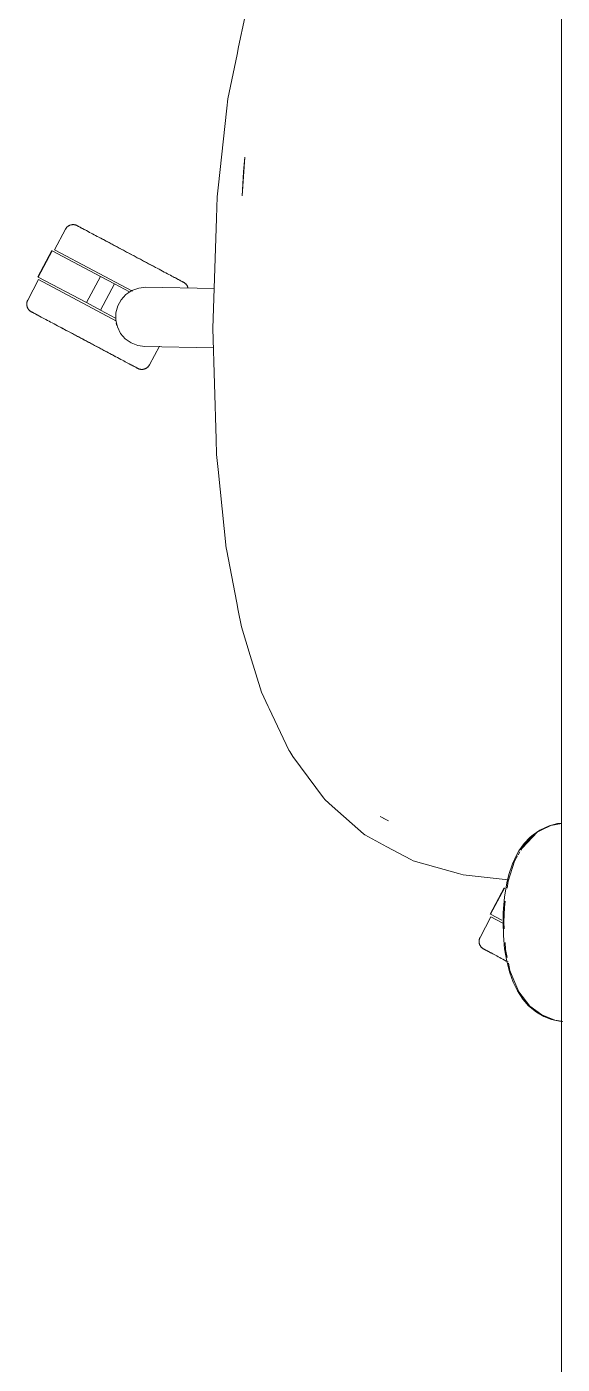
# Model space of a CAD drawing. Header units: millimetres. Extents: x 155927 to 317870, y -36033 to 97293.
# Drawn here: x 165445 to 165697, y 9941 to 10572 of the extents above; entities that cross this region are included whole.
import ezdxf

# ---------------------------------------------------------------- set-up
doc = ezdxf.new("R2010")
doc.units = ezdxf.units.MM
doc.header["$MEASUREMENT"] = 0
doc.layers.add('G-IMPT', color=8, linetype='CONTINUOUS', lineweight=9)
doc.layers.add('I-FURN', color=8, linetype='CONTINUOUS', lineweight=9)

msp = doc.modelspace()

# ---------------------------------------------------------------- linework, layer by layer
at = {"layer": 'G-IMPT'}
for p, q in [((165544.53, 10562.12), (165547.4, 10575.94)), ((165543.77, 10558.44), (165544.53, 10562.12)), ((165543.77, 10558.44), (165539.42, 10537.49)), ((165539.42, 10537.49), (165538.93, 10533.08)), ((165534.8, 10495.63), (165538.93, 10533.08)), ((165546.2, 10491.79), (165547.45, 10510.07)), ((165547.45, 10510.07), (165546.84, 10503.13)), ((165546.2, 10491.79), (165546.84, 10503.13)), ((165534.8, 10495.63), (165534.32, 10491.26)), ((165534, 10481.32), (165534.32, 10491.26)), ((165534, 10481.32), (165532.29, 10429.14)), ((165532.29, 10429.14), (165533.91, 10376.97)), ((165533.91, 10376.97), (165534.13, 10369.71)), ((165534.87, 10362.65), (165534.13, 10369.71)), ((165538.69, 10325.65), (165534.87, 10362.65)), ((165538.69, 10325.65), (165538.78, 10325.19)), ((165543.64, 10299.81), (165538.78, 10325.19)), ((165543.64, 10299.81), (165544.35, 10296.15)), ((165545.81, 10288.55), (165544.35, 10296.15)), ((165550, 10274.94), (165545.81, 10288.55)), ((165555.32, 10257.67), (165550, 10274.94)), ((165555.32, 10257.67), (165558.51, 10250.9)), ((165558.94, 10249.98), (165558.51, 10250.9)), ((165568.21, 10230.34), (165558.94, 10249.98)), ((165568.21, 10230.34), (165568.63, 10229.63)), ((165569.57, 10228.06), (165568.63, 10229.63)), ((165570.03, 10227.29), (165569.57, 10228.06)), ((165570.03, 10227.29), (165584.6, 10207.79)), ((165584.6, 10207.79), (165585.33, 10206.82)), ((165588.59, 10203.95), (165585.33, 10206.82)), ((165588.59, 10203.95), (165603.37, 10190.93)), ((165611.34, 10198.96), (165615.23, 10197)), ((165611.34, 10198.96), (165613.64, 10197.78)), ((165613.64, 10197.78), (165615.23, 10197)), ((165694.9, 10195.67), (165690.95, 10194.6)), ((165691.79, 10194.8), (165696.83, 10195.74)), ((165696.83, 10195.91), (165694.9, 10195.67)), ((165603.37, 10190.93), (165604.04, 10190.35)), ((165614.47, 10184.76), (165604.04, 10190.35)), ((165678.39, 10184.2), (165685.29, 10191.59)), ((165682.08, 10189.28), (165679.21, 10186.23)), ((165679.58, 10186.29), (165685.29, 10191.59)), ((165679.8, 10185.82), (165682.88, 10189.36)), ((165682.08, 10189.28), (165683.4, 10190.41)), ((165685.29, 10191.59), (165682.88, 10189.36)), ((165686.62, 10192.62), (165683.4, 10190.41)), ((165687.53, 10192.7), (165685.29, 10191.59)), ((165686.62, 10192.62), (165690.95, 10194.6)), ((165687.53, 10192.7), (165691.79, 10194.8)), ((165625.71, 10178.75), (165614.47, 10184.76)), ((165675.96, 10181.4), (165676.77, 10182.78)), ((165676.37, 10180.91), (165677.23, 10182.35)), ((165679.21, 10186.23), (165676.77, 10182.78)), ((165677.7, 10183.13), (165679.58, 10186.29)), ((165678.39, 10184.2), (165679.67, 10185.67)), ((165626.82, 10178.16), (165625.71, 10178.75)), ((165648.17, 10172.15), (165626.82, 10178.16)), ((165671.59, 10168.59), (165674.62, 10177.99)), ((165672.02, 10171.68), (165673.76, 10176.77)), ((165673.76, 10176.77), (165675.96, 10181.4)), ((165674.62, 10177.99), (165676.09, 10180.44)), ((165648.17, 10172.15), (165650.43, 10171.51)), ((165671.71, 10169.1), (165650.43, 10171.51)), ((165672.02, 10171.68), (165671.04, 10167.75)), ((165671.04, 10167.75), (165669.92, 10160.99)), ((165671.13, 10165.3), (165671.59, 10168.59)), ((165669.35, 10153.68), (165669.92, 10160.99)), ((165669.86, 10156.33), (165670.26, 10159.12)), ((165669.35, 10153.68), (165669.26, 10149.17)), ((165669.86, 10156.33), (165669.63, 10149.17)), ((165669.26, 10149.17), (165669.44, 10142.83)), ((165669.82, 10146.06), (165669.63, 10149.17)), ((165670, 10136.68), (165669.44, 10142.83)), ((165670.42, 10136.34), (165670.22, 10139.55)), ((165670, 10136.68), (165671, 10130.75)), ((165671.19, 10132.59), (165670.42, 10136.34)), ((165672.43, 10125.27), (165671, 10130.75)), ((165672.46, 10126.38), (165671.75, 10129.85)), ((165672.46, 10126.38), (165674.79, 10120.76)), ((165672.43, 10125.27), (165674.02, 10120.93)), ((165676, 10116.86), (165674.02, 10120.93)), ((165676.63, 10116.36), (165674.79, 10120.76)), ((165676, 10116.86), (165678.66, 10112.81)), ((165681.84, 10109.58), (165676.63, 10116.36)), ((165678.66, 10112.81), (165681.32, 10109.77)), ((165685.06, 10106.7), (165681.32, 10109.77)), ((165687.47, 10105.41), (165681.84, 10109.58)), ((165688.5, 10104.74), (165685.06, 10106.7)), ((165693.66, 10103), (165687.47, 10105.41)), ((165688.5, 10104.74), (165692.14, 10103.35)), ((165693.49, 10102.98), (165692.14, 10103.35)), ((165693.49, 10102.98), (165695.88, 10102.53)), ((165693.66, 10103), (165696.83, 10102.52)), ((165697.53, 10102.28), (165695.88, 10102.53))]:
    msp.add_line(p, q, dxfattribs=at)
at = {"layer": 'I-FURN'}
for p, q in [((165696.83, 9384.71), (165696.83, 10984.71)), ((165696.83, 10984.71), (165696.83, 9384.71)), ((165462.84, 10476.06), (165457.69, 10466.38)), ((165462.84, 10476.06), (165462.92, 10476.2)), ((165462.92, 10476.2), (165463, 10476.34)), ((165463, 10476.34), (165463.09, 10476.48)), ((165463.09, 10476.48), (165463.19, 10476.61)), ((165463.19, 10476.61), (165463.29, 10476.73)), ((165463.29, 10476.73), (165463.39, 10476.86)), ((165463.39, 10476.86), (165463.5, 10476.97)), ((165463.5, 10476.97), (165463.62, 10477.09)), ((165463.62, 10477.09), (165463.74, 10477.2)), ((165463.74, 10477.2), (165463.86, 10477.3)), ((165463.86, 10477.3), (165463.99, 10477.4)), ((165463.99, 10477.4), (165464.12, 10477.49)), ((165464.12, 10477.49), (165464.25, 10477.58)), ((165464.25, 10477.58), (165464.39, 10477.67)), ((165464.39, 10477.67), (165464.53, 10477.74)), ((165464.53, 10477.74), (165464.68, 10477.81)), ((165464.68, 10477.81), (165464.82, 10477.88)), ((165464.82, 10477.88), (165464.97, 10477.94)), ((165464.97, 10477.94), (165465.12, 10477.99)), ((165465.12, 10477.99), (165465.28, 10478.04)), ((165465.28, 10478.04), (165465.43, 10478.08)), ((165465.43, 10478.08), (165465.59, 10478.12)), ((165465.59, 10478.12), (165465.75, 10478.15)), ((165465.75, 10478.15), (165465.91, 10478.17)), ((165465.91, 10478.17), (165466.07, 10478.19)), ((165466.07, 10478.19), (165466.23, 10478.2)), ((165466.23, 10478.2), (165466.39, 10478.2)), ((165466.39, 10478.2), (165466.55, 10478.2)), ((165466.55, 10478.2), (165466.71, 10478.19)), ((165466.71, 10478.19), (165466.87, 10478.17)), ((165466.87, 10478.17), (165467.03, 10478.15)), ((165467.03, 10478.15), (165467.19, 10478.12)), ((165467.19, 10478.12), (165467.35, 10478.09)), ((165467.35, 10478.09), (165467.51, 10478.05)), ((165467.51, 10478.05), (165467.66, 10478)), ((165467.66, 10478), (165467.81, 10477.95)), ((165467.81, 10477.95), (165467.96, 10477.89)), ((165467.96, 10477.89), (165468.11, 10477.82)), ((165468.11, 10477.82), (165468.25, 10477.75)), ((165468.25, 10477.75), (165468.29, 10477.73)), ((165468.29, 10477.73), (165468.31, 10477.72)), ((165468.3, 10477.73), (165468.29, 10477.73)), ((165468.34, 10477.7), (165468.3, 10477.73)), ((165468.31, 10477.72), (165468.37, 10477.69)), ((165468.42, 10477.66), (165468.34, 10477.7)), ((165468.37, 10477.69), (165468.47, 10477.63)), ((165468.54, 10477.6), (165468.42, 10477.66)), ((165468.47, 10477.63), (165468.61, 10477.56)), ((165468.71, 10477.51), (165468.54, 10477.6)), ((165468.61, 10477.56), (165468.79, 10477.46)), ((165468.91, 10477.4), (165468.71, 10477.51)), ((165468.79, 10477.46), (165469.01, 10477.35)), ((165469.15, 10477.28), (165468.91, 10477.4)), ((165469.01, 10477.35), (165469.27, 10477.21)), ((165469.43, 10477.13), (165469.15, 10477.28)), ((165469.27, 10477.21), (165469.57, 10477.05)), ((165469.74, 10476.96), (165469.43, 10477.13)), ((165469.57, 10477.05), (165469.9, 10476.87)), ((165470.1, 10476.77), (165469.74, 10476.96)), ((165469.9, 10476.87), (165470.28, 10476.68)), ((165470.49, 10476.56), (165470.1, 10476.77)), ((165470.28, 10476.68), (165470.69, 10476.46)), ((165470.92, 10476.33), (165470.49, 10476.56)), ((165470.69, 10476.46), (165471.13, 10476.22)), ((165471.39, 10476.08), (165470.92, 10476.33)), ((165471.13, 10476.22), (165471.61, 10475.96)), ((165471.89, 10475.82), (165471.39, 10476.08)), ((165471.61, 10475.96), (165472.13, 10475.69)), ((165472.43, 10475.53), (165471.89, 10475.82)), ((165472.13, 10475.69), (165472.68, 10475.4)), ((165472.99, 10475.23), (165472.43, 10475.53)), ((165472.68, 10475.4), (165473.27, 10475.09)), ((165473.6, 10474.91), (165472.99, 10475.23)), ((165474.23, 10474.57), (165473.6, 10474.91)), ((165474.89, 10474.22), (165474.23, 10474.57)), ((165475.59, 10473.85), (165474.89, 10474.22)), ((165476.31, 10473.47), (165475.59, 10473.85)), ((165477.06, 10473.07), (165476.31, 10473.47)), ((165477.84, 10472.66), (165477.06, 10473.07)), ((165478.64, 10472.23), (165477.84, 10472.66)), ((165494.44, 10446.84), (165457.69, 10466.38)), ((165479.46, 10471.79), (165478.64, 10472.23)), ((165479.01, 10472.03), (165479.85, 10471.59)), ((165480.31, 10471.34), (165479.46, 10471.79)), ((165479.85, 10471.59), (165480.7, 10471.13)), ((165481.18, 10470.88), (165480.31, 10471.34)), ((165480.7, 10471.13), (165481.58, 10470.66)), ((165482.06, 10470.41), (165481.18, 10470.88)), ((165481.58, 10470.66), (165482.48, 10470.19)), ((165482.97, 10469.93), (165482.06, 10470.41)), ((165482.48, 10470.19), (165483.39, 10469.7)), ((165483.89, 10469.44), (165482.97, 10469.93)), ((165483.39, 10469.7), (165484.32, 10469.21)), ((165484.83, 10468.94), (165483.89, 10469.44)), ((165484.32, 10469.21), (165485.27, 10468.71)), ((165485.78, 10468.43), (165484.83, 10468.94)), ((165485.27, 10468.71), (165486.22, 10468.2)), ((165486.74, 10467.92), (165485.78, 10468.43)), ((165486.22, 10468.2), (165487.19, 10467.68)), ((165487.72, 10467.4), (165486.74, 10467.92)), ((165487.19, 10467.68), (165488.17, 10467.16)), ((165488.7, 10466.88), (165487.72, 10467.4)), ((165488.17, 10467.16), (165489.16, 10466.64)), ((165489.69, 10466.35), (165488.7, 10466.88)), ((165489.16, 10466.64), (165490.15, 10466.11)), ((165490.69, 10465.82), (165489.69, 10466.35)), ((165456.4, 10465.93), (165449.83, 10453.57)), ((165450, 10453.48), (165456.57, 10465.84)), ((165456.57, 10465.84), (165479.28, 10453.77)), ((165490.15, 10466.11), (165491.15, 10465.58)), ((165491.69, 10465.29), (165490.69, 10465.82)), ((165491.15, 10465.58), (165492.15, 10465.04)), ((165492.7, 10464.75), (165491.69, 10465.29)), ((165492.15, 10465.04), (165493.16, 10464.51)), ((165493.7, 10464.22), (165492.7, 10464.75)), ((165493.16, 10464.51), (165494.16, 10463.97)), ((165494.71, 10463.69), (165493.7, 10464.22)), ((165494.16, 10463.97), (165495.17, 10463.44)), ((165495.71, 10463.15), (165494.71, 10463.69)), ((165495.17, 10463.44), (165496.17, 10462.91)), ((165496.71, 10462.62), (165495.71, 10463.15)), ((165496.17, 10462.91), (165497.17, 10462.38)), ((165497.7, 10462.09), (165496.71, 10462.62)), ((165497.17, 10462.38), (165498.16, 10461.85)), ((165498.69, 10461.57), (165497.7, 10462.09)), ((165498.16, 10461.85), (165499.14, 10461.33)), ((165499.67, 10461.05), (165498.69, 10461.57)), ((165499.14, 10461.33), (165500.12, 10460.81)), ((165500.64, 10460.53), (165499.67, 10461.05)), ((165500.12, 10460.81), (165501.08, 10460.3)), ((165501.59, 10460.02), (165500.64, 10460.53)), ((165501.08, 10460.3), (165502.03, 10459.79)), ((165502.54, 10459.52), (165501.59, 10460.02)), ((165472.7, 10441.41), (165479.28, 10453.77)), ((165479.28, 10453.77), (165485.92, 10450.24)), ((165502.03, 10459.79), (165502.97, 10459.29)), ((165503.47, 10459.03), (165502.54, 10459.52)), ((165502.97, 10459.29), (165503.89, 10458.8)), ((165504.38, 10458.54), (165503.47, 10459.03)), ((165503.89, 10458.8), (165504.8, 10458.32)), ((165505.28, 10458.06), (165504.38, 10458.54)), ((165506.15, 10457.6), (165505.28, 10458.06)), ((165507.01, 10457.14), (165506.15, 10457.6)), ((165507.85, 10456.7), (165507.01, 10457.14)), ((165508.66, 10456.27), (165507.85, 10456.7)), ((165509.45, 10455.85), (165508.66, 10456.27)), ((165510.21, 10455.44), (165509.45, 10455.85)), ((165510.94, 10455.05), (165510.21, 10455.44)), ((165511.65, 10454.68), (165510.94, 10455.05)), ((165512.33, 10454.32), (165511.65, 10454.68)), ((165512.98, 10453.97), (165512.33, 10454.32)), ((165513.59, 10453.64), (165512.98, 10453.97)), ((165514.18, 10453.33), (165513.59, 10453.64)), ((165450.18, 10452.25), (165445.03, 10442.57)), ((165472.7, 10441.41), (165450, 10453.48)), ((165486.9, 10432.73), (165450.18, 10452.25)), ((165479.35, 10437.88), (165485.92, 10450.24)), ((165485.92, 10450.24), (165493.06, 10446.44)), ((165494.19, 10447.17), (165497.37, 10448.31)), ((165497.37, 10448.31), (165500.72, 10448.66)), ((165500.72, 10448.66), (165532.91, 10448.09)), ((165513.86, 10453.5), (165514.43, 10453.2)), ((165514.73, 10453.04), (165514.18, 10453.33)), ((165514.43, 10453.2), (165514.97, 10452.91)), ((165515.24, 10452.77), (165514.73, 10453.04)), ((165514.97, 10452.91), (165515.47, 10452.65)), ((165515.73, 10452.51), (165515.24, 10452.77)), ((165515.47, 10452.65), (165515.94, 10452.4)), ((165516.17, 10452.27), (165515.73, 10452.51)), ((165515.94, 10452.4), (165516.37, 10452.17)), ((165516.58, 10452.05), (165516.17, 10452.27)), ((165516.37, 10452.17), (165516.76, 10451.96)), ((165516.96, 10451.86), (165516.58, 10452.05)), ((165516.76, 10451.96), (165517.11, 10451.77)), ((165517.29, 10451.68), (165516.96, 10451.86)), ((165517.11, 10451.77), (165517.43, 10451.6)), ((165517.59, 10451.52), (165517.29, 10451.68)), ((165517.43, 10451.6), (165517.71, 10451.45)), ((165517.85, 10451.38), (165517.59, 10451.52)), ((165517.71, 10451.45), (165517.95, 10451.33)), ((165518.07, 10451.27), (165517.85, 10451.38)), ((165517.95, 10451.33), (165518.15, 10451.22)), ((165518.25, 10451.17), (165518.07, 10451.27)), ((165518.15, 10451.22), (165518.32, 10451.13)), ((165518.39, 10451.1), (165518.25, 10451.17)), ((165518.32, 10451.13), (165518.44, 10451.07)), ((165518.49, 10451.04), (165518.39, 10451.1)), ((165518.44, 10451.07), (165518.52, 10451.02)), ((165518.55, 10451.01), (165518.49, 10451.04)), ((165518.52, 10451.02), (165518.56, 10451)), ((165518.57, 10451), (165518.55, 10451.01)), ((165518.56, 10451), (165518.57, 10451)), ((165518.57, 10451), (165518.71, 10450.92)), ((165518.71, 10450.92), (165518.85, 10450.84)), ((165518.85, 10450.84), (165518.98, 10450.75)), ((165518.98, 10450.75), (165519.11, 10450.65)), ((165519.11, 10450.65), (165519.24, 10450.55)), ((165519.24, 10450.55), (165519.36, 10450.45)), ((165519.36, 10450.45), (165519.48, 10450.34)), ((165519.48, 10450.34), (165519.59, 10450.22)), ((165519.59, 10450.22), (165519.7, 10450.1)), ((165519.7, 10450.1), (165519.8, 10449.98)), ((165519.8, 10449.98), (165519.9, 10449.85)), ((165519.9, 10449.85), (165520, 10449.72)), ((165520, 10449.72), (165520.08, 10449.59)), ((165520.08, 10449.59), (165520.17, 10449.45)), ((165520.17, 10449.45), (165520.25, 10449.31)), ((165520.25, 10449.31), (165520.32, 10449.16)), ((165520.32, 10449.16), (165520.38, 10449.02)), ((165520.38, 10449.02), (165520.44, 10448.87)), ((165520.44, 10448.87), (165520.5, 10448.72)), ((165520.5, 10448.72), (165520.55, 10448.56)), ((165520.55, 10448.56), (165520.59, 10448.41)), ((165520.59, 10448.41), (165520.62, 10448.25)), ((165444.56, 10440.83), (165444.57, 10440.99)), ((165444.57, 10440.99), (165444.59, 10441.15)), ((165444.59, 10441.15), (165444.61, 10441.31)), ((165444.61, 10441.31), (165444.64, 10441.47)), ((165444.64, 10441.47), (165444.67, 10441.62)), ((165444.67, 10441.62), (165444.71, 10441.78)), ((165444.71, 10441.78), (165444.76, 10441.93)), ((165444.76, 10441.93), (165444.81, 10442.09)), ((165444.81, 10442.09), (165444.87, 10442.23)), ((165444.87, 10442.23), (165444.94, 10442.38)), ((165444.94, 10442.38), (165445.01, 10442.53)), ((165445.01, 10442.53), (165445.03, 10442.57)), ((165479.35, 10437.88), (165472.7, 10441.41)), ((165487.48, 10439.85), (165489.1, 10442.81)), ((165489.1, 10442.81), (165491.38, 10445.3)), ((165491.38, 10445.3), (165494.19, 10447.17)), ((165444.56, 10440.66), (165444.56, 10440.83)), ((165444.56, 10440.5), (165444.56, 10440.66)), ((165444.57, 10440.34), (165444.56, 10440.5)), ((165444.59, 10440.18), (165444.57, 10440.34)), ((165444.61, 10440.02), (165444.59, 10440.18)), ((165444.64, 10439.86), (165444.61, 10440.02)), ((165444.68, 10439.71), (165444.64, 10439.86)), ((165444.72, 10439.55), (165444.68, 10439.71)), ((165444.77, 10439.4), (165444.72, 10439.55)), ((165444.82, 10439.25), (165444.77, 10439.4)), ((165444.88, 10439.1), (165444.82, 10439.25)), ((165444.95, 10438.95), (165444.88, 10439.1)), ((165445.02, 10438.8), (165444.95, 10438.95)), ((165445.1, 10438.66), (165445.02, 10438.8)), ((165445.18, 10438.53), (165445.1, 10438.66)), ((165445.27, 10438.39), (165445.18, 10438.53)), ((165445.36, 10438.26), (165445.27, 10438.39)), ((165445.46, 10438.13), (165445.36, 10438.26)), ((165445.56, 10438.01), (165445.46, 10438.13)), ((165445.67, 10437.89), (165445.56, 10438.01)), ((165445.79, 10437.78), (165445.67, 10437.89)), ((165445.9, 10437.67), (165445.79, 10437.78)), ((165446.03, 10437.56), (165445.9, 10437.67)), ((165446.15, 10437.46), (165446.03, 10437.56)), ((165446.28, 10437.37), (165446.15, 10437.46)), ((165446.42, 10437.28), (165446.28, 10437.37)), ((165446.56, 10437.19), (165446.42, 10437.28)), ((165446.7, 10437.11), (165446.56, 10437.19)), ((165446.74, 10437.09), (165446.7, 10437.11)), ((165446.7, 10437.11), (165446.7, 10437.11)), ((165446.7, 10437.11), (165446.72, 10437.1)), ((165446.72, 10437.1), (165446.78, 10437.07)), ((165446.83, 10437.05), (165446.74, 10437.09)), ((165446.78, 10437.07), (165446.88, 10437.02)), ((165446.95, 10436.98), (165446.83, 10437.05)), ((165446.88, 10437.02), (165447.02, 10436.94)), ((165447.11, 10436.89), (165446.95, 10436.98)), ((165447.02, 10436.94), (165447.2, 10436.85)), ((165447.31, 10436.79), (165447.11, 10436.89)), ((165447.2, 10436.85), (165447.42, 10436.73)), ((165447.55, 10436.66), (165447.31, 10436.79)), ((165447.42, 10436.73), (165447.68, 10436.59)), ((165447.83, 10436.51), (165447.55, 10436.66)), ((165447.68, 10436.59), (165447.97, 10436.44)), ((165448.15, 10436.34), (165447.83, 10436.51)), ((165447.97, 10436.44), (165448.31, 10436.26)), ((165448.5, 10436.15), (165448.15, 10436.34)), ((165448.31, 10436.26), (165448.68, 10436.06)), ((165448.9, 10435.94), (165448.5, 10436.15)), ((165448.68, 10436.06), (165449.09, 10435.84)), ((165449.33, 10435.72), (165448.9, 10435.94)), ((165449.09, 10435.84), (165449.54, 10435.6)), ((165449.79, 10435.47), (165449.33, 10435.72)), ((165449.54, 10435.6), (165450.02, 10435.35)), ((165450.29, 10435.2), (165449.79, 10435.47)), ((165450.02, 10435.35), (165450.54, 10435.07)), ((165450.83, 10434.92), (165450.29, 10435.2)), ((165450.54, 10435.07), (165451.09, 10434.78)), ((165451.4, 10434.61), (165450.83, 10434.92)), ((165451.09, 10434.78), (165451.67, 10434.47)), ((165486.49, 10434.08), (165479.35, 10437.88)), ((165486.56, 10433.22), (165486.62, 10436.59)), ((165486.62, 10436.59), (165487.48, 10439.85)), ((165451.67, 10434.47), (165452.29, 10434.14)), ((165452.29, 10434.14), (165452.94, 10433.8)), ((165452.94, 10433.8), (165453.61, 10433.44)), ((165453.61, 10433.44), (165454.32, 10433.06)), ((165454.32, 10433.06), (165455.06, 10432.67)), ((165455.06, 10432.67), (165455.82, 10432.27)), ((165455.82, 10432.27), (165456.61, 10431.85)), ((165456.61, 10431.85), (165457.42, 10431.41)), ((165457.42, 10431.41), (165458.25, 10430.97)), ((165458.25, 10430.97), (165459.11, 10430.52)), ((165459.11, 10430.52), (165459.99, 10430.05)), ((165459.99, 10430.05), (165460.88, 10429.57)), ((165461.37, 10429.31), (165460.47, 10429.79)), ((165460.88, 10429.57), (165461.8, 10429.09)), ((165462.3, 10428.82), (165461.37, 10429.31)), ((165461.8, 10429.09), (165462.73, 10428.59)), ((165463.23, 10428.32), (165462.3, 10428.82)), ((165462.73, 10428.59), (165463.67, 10428.09)), ((165464.18, 10427.82), (165463.23, 10428.32)), ((165487.31, 10429.93), (165486.56, 10433.22)), ((165488.82, 10426.92), (165487.31, 10429.93)), ((165463.67, 10428.09), (165464.63, 10427.58)), ((165465.15, 10427.3), (165464.18, 10427.82)), ((165464.63, 10427.58), (165465.6, 10427.07)), ((165466.12, 10426.79), (165465.15, 10427.3)), ((165465.6, 10427.07), (165466.57, 10426.55)), ((165467.11, 10426.26), (165466.12, 10426.79)), ((165466.57, 10426.55), (165467.56, 10426.02)), ((165468.1, 10425.74), (165467.11, 10426.26)), ((165467.56, 10426.02), (165468.56, 10425.49)), ((165469.09, 10425.21), (165468.1, 10425.74)), ((165468.56, 10425.49), (165469.55, 10424.96)), ((165470.1, 10424.67), (165469.09, 10425.21)), ((165469.55, 10424.96), (165470.56, 10424.43)), ((165471.1, 10424.14), (165470.1, 10424.67)), ((165470.56, 10424.43), (165471.56, 10423.89)), ((165472.11, 10423.6), (165471.1, 10424.14)), ((165471.56, 10423.89), (165472.57, 10423.36)), ((165473.11, 10423.07), (165472.11, 10423.6)), ((165472.57, 10423.36), (165473.57, 10422.82)), ((165474.11, 10422.54), (165473.11, 10423.07)), ((165473.57, 10422.82), (165474.57, 10422.29)), ((165475.11, 10422.01), (165474.11, 10422.54)), ((165474.57, 10422.29), (165475.57, 10421.76)), ((165476.11, 10421.48), (165475.11, 10422.01)), ((165491.02, 10424.35), (165488.82, 10426.92)), ((165493.76, 10422.39), (165491.02, 10424.35)), ((165496.89, 10421.14), (165493.76, 10422.39)), ((165475.57, 10421.76), (165476.56, 10421.24)), ((165477.09, 10420.95), (165476.11, 10421.48)), ((165476.56, 10421.24), (165477.55, 10420.71)), ((165478.07, 10420.43), (165477.09, 10420.95)), ((165477.55, 10420.71), (165478.52, 10420.19)), ((165479.04, 10419.92), (165478.07, 10420.43)), ((165478.52, 10420.19), (165479.48, 10419.68)), ((165480, 10419.41), (165479.04, 10419.92)), ((165479.48, 10419.68), (165480.43, 10419.18)), ((165480.94, 10418.91), (165480, 10419.41)), ((165480.43, 10419.18), (165481.37, 10418.68)), ((165481.87, 10418.41), (165480.94, 10418.91)), ((165481.37, 10418.68), (165482.29, 10418.19)), ((165482.79, 10417.93), (165481.87, 10418.41)), ((165482.29, 10418.19), (165483.2, 10417.71)), ((165483.68, 10417.45), (165482.79, 10417.93)), ((165483.2, 10417.71), (165484.09, 10417.23)), ((165484.56, 10416.98), (165483.68, 10417.45)), ((165484.09, 10417.23), (165484.96, 10416.77)), ((165485.42, 10416.53), (165484.56, 10416.98)), ((165484.96, 10416.77), (165485.8, 10416.32)), ((165486.25, 10416.08), (165485.42, 10416.53)), ((165485.8, 10416.32), (165486.63, 10415.88)), ((165486.63, 10415.88), (165487.43, 10415.46)), ((165500.23, 10420.67), (165496.89, 10421.14)), ((165532.57, 10420.11), (165500.23, 10420.67)), ((165502.42, 10412.05), (165507.12, 10420.89)), ((165487.43, 10415.46), (165488.2, 10415.04)), ((165488.2, 10415.04), (165488.95, 10414.65)), ((165488.95, 10414.65), (165489.68, 10414.26)), ((165489.68, 10414.26), (165490.37, 10413.89)), ((165490.37, 10413.89), (165491.03, 10413.54)), ((165491.03, 10413.54), (165491.67, 10413.2)), ((165491.67, 10413.2), (165492.27, 10412.88)), ((165492.58, 10412.72), (165492, 10413.03)), ((165492.27, 10412.88), (165492.84, 10412.58)), ((165493.13, 10412.42), (165492.58, 10412.72)), ((165492.84, 10412.58), (165493.37, 10412.3)), ((165493.65, 10412.15), (165493.13, 10412.42)), ((165493.37, 10412.3), (165493.87, 10412.03)), ((165494.13, 10411.89), (165493.65, 10412.15)), ((165493.87, 10412.03), (165494.34, 10411.78)), ((165494.58, 10411.66), (165494.13, 10411.89)), ((165494.34, 10411.78), (165494.77, 10411.55)), ((165494.99, 10411.44), (165494.58, 10411.66)), ((165494.77, 10411.55), (165495.16, 10411.34)), ((165495.36, 10411.24), (165494.99, 10411.44)), ((165495.16, 10411.34), (165495.52, 10411.16)), ((165495.7, 10411.06), (165495.36, 10411.24)), ((165495.52, 10411.16), (165495.84, 10410.99)), ((165495.99, 10410.9), (165495.7, 10411.06)), ((165495.84, 10410.99), (165496.12, 10410.84)), ((165496.25, 10410.77), (165495.99, 10410.9)), ((165496.12, 10410.84), (165496.36, 10410.71)), ((165496.47, 10410.65), (165496.25, 10410.77)), ((165496.36, 10410.71), (165496.56, 10410.6)), ((165496.65, 10410.55), (165496.47, 10410.65)), ((165496.56, 10410.6), (165496.72, 10410.52)), ((165496.79, 10410.48), (165496.65, 10410.55)), ((165496.72, 10410.52), (165496.84, 10410.45)), ((165496.89, 10410.43), (165496.79, 10410.48)), ((165496.84, 10410.45), (165496.92, 10410.41)), ((165496.95, 10410.39), (165496.89, 10410.43)), ((165496.92, 10410.41), (165496.97, 10410.39)), ((165496.97, 10410.38), (165496.95, 10410.39)), ((165496.97, 10410.39), (165496.97, 10410.38)), ((165497.01, 10410.36), (165496.97, 10410.38)), ((165497.15, 10410.29), (165497.01, 10410.36)), ((165497.3, 10410.23), (165497.15, 10410.29)), ((165497.45, 10410.17), (165497.3, 10410.23)), ((165497.6, 10410.11), (165497.45, 10410.17)), ((165497.76, 10410.07), (165497.6, 10410.11)), ((165497.91, 10410.03), (165497.76, 10410.07)), ((165498.07, 10409.99), (165497.91, 10410.03)), ((165498.23, 10409.96), (165498.07, 10409.99)), ((165498.39, 10409.94), (165498.23, 10409.96)), ((165498.55, 10409.92), (165498.39, 10409.94)), ((165498.71, 10409.91), (165498.55, 10409.92)), ((165498.87, 10409.91), (165498.71, 10409.91)), ((165499.03, 10409.92), (165498.87, 10409.91)), ((165499.19, 10409.93), (165499.03, 10409.92)), ((165499.35, 10409.94), (165499.19, 10409.93)), ((165499.51, 10409.96), (165499.35, 10409.94)), ((165499.67, 10409.99), (165499.51, 10409.96)), ((165499.83, 10410.03), (165499.67, 10409.99)), ((165499.99, 10410.07), (165499.83, 10410.03)), ((165500.14, 10410.12), (165499.99, 10410.07)), ((165500.29, 10410.17), (165500.14, 10410.12)), ((165500.44, 10410.23), (165500.29, 10410.17)), ((165500.59, 10410.3), (165500.44, 10410.23)), ((165500.73, 10410.37), (165500.59, 10410.3)), ((165500.87, 10410.45), (165500.73, 10410.37)), ((165501.01, 10410.53), (165500.87, 10410.45)), ((165501.15, 10410.62), (165501.01, 10410.53)), ((165501.28, 10410.71), (165501.15, 10410.62)), ((165501.4, 10410.81), (165501.28, 10410.71)), ((165501.53, 10410.92), (165501.4, 10410.81)), ((165501.65, 10411.03), (165501.53, 10410.92)), ((165501.76, 10411.14), (165501.65, 10411.03)), ((165501.87, 10411.26), (165501.76, 10411.14)), ((165501.97, 10411.38), (165501.87, 10411.26)), ((165502.07, 10411.51), (165501.97, 10411.38)), ((165502.17, 10411.64), (165502.07, 10411.51)), ((165502.26, 10411.77), (165502.17, 10411.64)), ((165502.34, 10411.91), (165502.26, 10411.77)), ((165502.42, 10412.05), (165502.34, 10411.91)), ((165669.76, 10165.39), (165663.18, 10153.03)), ((165663.35, 10152.94), (165669.93, 10165.3)), ((165669.93, 10165.3), (165670.02, 10165.25)), ((165663.54, 10151.71), (165658.39, 10142.02)), ((165668.65, 10150.12), (165663.35, 10152.94)), ((165669.17, 10148.71), (165663.54, 10151.71)), ((165657.92, 10140.28), (165657.93, 10140.44)), ((165657.92, 10140.12), (165657.92, 10140.28)), ((165657.92, 10139.96), (165657.92, 10140.12)), ((165657.93, 10139.8), (165657.92, 10139.96)), ((165657.93, 10140.44), (165657.95, 10140.6)), ((165657.95, 10139.64), (165657.93, 10139.8)), ((165657.95, 10140.6), (165657.97, 10140.76)), ((165657.97, 10139.48), (165657.95, 10139.64)), ((165657.97, 10140.76), (165658, 10140.92)), ((165658, 10139.32), (165657.97, 10139.48)), ((165658, 10140.92), (165658.03, 10141.08)), ((165658.03, 10139.16), (165658, 10139.32)), ((165658.03, 10141.08), (165658.07, 10141.23)), ((165658.08, 10139.01), (165658.03, 10139.16)), ((165658.07, 10141.23), (165658.12, 10141.39)), ((165658.12, 10138.85), (165658.08, 10139.01)), ((165658.12, 10141.39), (165658.17, 10141.54)), ((165658.18, 10138.7), (165658.12, 10138.85)), ((165658.17, 10141.54), (165658.23, 10141.69)), ((165658.24, 10138.55), (165658.18, 10138.7)), ((165658.23, 10141.69), (165658.3, 10141.84)), ((165658.3, 10138.4), (165658.24, 10138.55)), ((165658.3, 10141.84), (165658.37, 10141.98)), ((165658.38, 10138.26), (165658.3, 10138.4)), ((165658.37, 10141.98), (165658.39, 10142.02)), ((165658.45, 10138.12), (165658.38, 10138.26)), ((165658.54, 10137.98), (165658.45, 10138.12)), ((165658.63, 10137.85), (165658.54, 10137.98)), ((165658.72, 10137.71), (165658.63, 10137.85)), ((165658.82, 10137.59), (165658.72, 10137.71)), ((165658.92, 10137.46), (165658.82, 10137.59)), ((165659.03, 10137.35), (165658.92, 10137.46)), ((165659.15, 10137.23), (165659.03, 10137.35)), ((165659.26, 10137.12), (165659.15, 10137.23)), ((165659.39, 10137.02), (165659.26, 10137.12)), ((165659.51, 10136.92), (165659.39, 10137.02)), ((165659.64, 10136.82), (165659.51, 10136.92)), ((165659.78, 10136.73), (165659.64, 10136.82)), ((165659.91, 10136.65), (165659.78, 10136.73)), ((165660.06, 10136.57), (165659.91, 10136.65)), ((165660.1, 10136.54), (165660.06, 10136.57)), ((165660.06, 10136.57), (165660.06, 10136.57)), ((165660.06, 10136.57), (165660.08, 10136.56)), ((165660.08, 10136.56), (165660.14, 10136.53)), ((165660.19, 10136.5), (165660.1, 10136.54)), ((165660.14, 10136.53), (165660.24, 10136.47)), ((165660.31, 10136.44), (165660.19, 10136.5)), ((165660.24, 10136.47), (165660.38, 10136.4)), ((165660.47, 10136.35), (165660.31, 10136.44)), ((165660.38, 10136.4), (165660.56, 10136.3)), ((165660.67, 10136.24), (165660.47, 10136.35)), ((165660.56, 10136.3), (165660.78, 10136.19)), ((165660.91, 10136.11), (165660.67, 10136.24)), ((165660.78, 10136.19), (165661.03, 10136.05)), ((165661.19, 10135.97), (165660.91, 10136.11)), ((165661.03, 10136.05), (165661.33, 10135.89)), ((165661.51, 10135.8), (165661.19, 10135.97)), ((165661.33, 10135.89), (165661.67, 10135.71)), ((165661.86, 10135.61), (165661.51, 10135.8)), ((165661.67, 10135.71), (165662.04, 10135.51)), ((165662.26, 10135.4), (165661.86, 10135.61)), ((165662.04, 10135.51), (165662.45, 10135.3)), ((165662.69, 10135.17), (165662.26, 10135.4)), ((165662.45, 10135.3), (165662.9, 10135.06)), ((165663.15, 10134.92), (165662.69, 10135.17)), ((165662.9, 10135.06), (165663.38, 10134.8)), ((165663.65, 10134.66), (165663.15, 10134.92)), ((165663.38, 10134.8), (165663.9, 10134.53)), ((165664.19, 10134.37), (165663.65, 10134.66)), ((165663.9, 10134.53), (165664.45, 10134.23)), ((165664.76, 10134.07), (165664.19, 10134.37)), ((165664.45, 10134.23), (165665.03, 10133.92)), ((165665.03, 10133.92), (165665.65, 10133.6)), ((165665.65, 10133.6), (165666.29, 10133.25)), ((165666.29, 10133.25), (165666.97, 10132.89)), ((165666.97, 10132.89), (165667.68, 10132.52)), ((165667.68, 10132.52), (165668.41, 10132.12)), ((165668.41, 10132.12), (165669.18, 10131.72)), ((165669.18, 10131.72), (165669.96, 10131.3)), ((165669.96, 10131.3), (165670.78, 10130.87)), ((165670.78, 10130.87), (165671.61, 10130.43))]:
    msp.add_line(p, q, dxfattribs=at)
msp.add_arc((165500.29, 10434.67), 13.81, 192.34734, 197.33603, dxfattribs=at)
msp.add_open_spline([(165486.97, 10431.02), (165486.85, 10431.45), (165486.78, 10431.88), (165486.72, 10432.32)], degree=3, dxfattribs=at)

doc.saveas('drawing.dxf')
